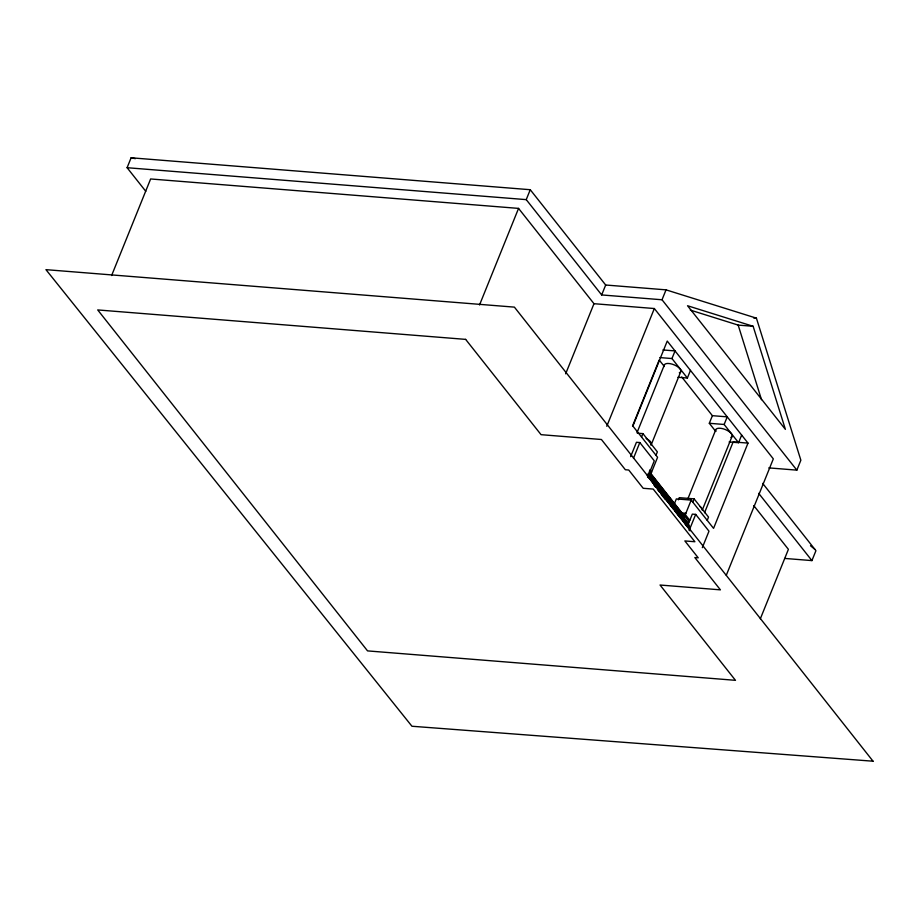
<?xml version="1.0" encoding="UTF-8"?>
<svg xmlns="http://www.w3.org/2000/svg" width="919" height="919" viewBox="0 0 919 919"><rect width="100%" height="100%" fill="white"/><g stroke="black" fill="none" stroke-linecap="round" stroke-linejoin="round"><path stroke-width="1.38" d="M145.788 191.324L127.098 167.706L131.107 157.792L530.252 189.716L605.678 285.016L666.034 289.853L756.417 318.158L800.863 460.212L796.853 470.137L768.789 467.886M111.613 275.539L150.624 178.964L518.557 208.395L593.984 303.695L654.339 308.531L773.327 458.868L726.286 575.294M479.534 304.97L518.557 208.395M796.853 470.137L662.025 299.766L601.669 294.942L526.242 199.63L530.252 189.716M565.656 373.815L593.984 303.695M601.669 294.942L605.678 285.016M606.77 426.267L654.339 308.531M662.025 299.766L666.034 289.853M632.513 426.06L659.199 359.995L664.368 366.52M636.97 432.769L664.288 365.142M630.629 456.674L636.442 442.292L639.819 442.556L654.282 460.833L647.585 477.409L647.998 475.778L647.275 475.72L655.236 485.875M690.456 370.391L687.378 378.019L671.961 358.548L675.051 350.92L662.898 349.955M641.554 437.03L642.932 433.619L637.533 433.194M633.49 458.248L639.819 442.556M651.399 444.291L680.864 371.368M655.982 455.261L657.361 451.861L642.932 433.619M650.307 475.295L657.59 457.283L632.892 426.083L667.24 341.064L747.997 443.107L713.558 528.368L691.191 500.108L676.338 498.914L674.213 504.186M678.371 499.844L679.256 497.661L694.098 498.856L708.526 517.087L707.216 520.349M715.717 431.39L709.307 423.291L712.386 415.675L681.737 376.951M681.45 514.33L682.001 512.974L650.078 472.642M687.768 499.051L715.625 430.103M650.089 472.986L682.897 514.445L682.323 515.892L684.735 516.087L689.204 521.739M684.012 517.879L682.806 517.776L683.529 515.984L649.825 473.411L651.031 473.503L649.262 471.263M691.191 500.108L683.334 519.545L684.781 519.66M692.777 502.119L694.098 498.856M741.656 435.089L738.577 442.705L724.149 424.475L727.228 416.858L712.386 415.675M702.254 510.148L732.259 435.893M704.54 512.745L733.155 441.913L747.997 443.107M702.323 547.667L708.986 531.182L695.694 514.387L692.317 514.123L687.803 525.186M760.346 618.763L788.399 549.344L753.787 505.622M784.746 558.43L811.925 560.601L815.934 550.688L762.655 483.371M647.941 474.055L689.468 527.196L688.836 528.77L689.56 528.827L647.998 475.778M689.618 529.287L695.694 514.387M127.098 167.706L526.242 199.63M753.557 317.928L756.417 318.158M690.341 310.105L738.175 325.096L753.143 326.291L785.389 429.368L687.538 305.74L753.143 326.291M659.819 357.583L671.961 358.548M677.923 377.272L687.378 378.019M709.307 423.291L724.149 424.475M729.135 441.959L738.577 442.705M682.001 512.974L685.861 513.284M682.897 514.445L685.321 514.64L689.801 520.303M689.468 527.196L688.503 527.115L689.25 525.3L648.412 473.744M689.112 530.527L690.318 530.619L675.304 511.412M131.107 157.792L135.323 158.654M810.512 545.748L814.912 549.401M758.68 493.331L811.925 560.601M649.848 469.816L651.617 472.056M648.538 473.055L688.48 523.52M650.87 477.443L652.651 479.684M654.42 481.924L657.085 485.289M675.706 508.816L677.475 511.056M679.256 513.296L682.806 517.776M658.762 490.39L660.531 492.653M662.3 494.904L664.069 497.168M665.838 499.419L679.991 517.489M685.298 524.255L687.067 526.518M661.117 492.067L662.886 494.33M664.655 496.593L669.951 503.371M684.092 521.464L685.861 523.727M648.791 477.501L673.535 509.149M653.869 484.91L655.638 487.173M657.407 489.436L659.176 491.699M660.933 493.951L665.356 499.603M738.175 325.096L761.506 399.696M646.137 438.443A8.868 3.745 22 0 1 650.882 445.129M664.334 366.199A8.868 3.745 22 0 1 674.569 365.027A8.868 3.745 22 0 1 679.302 372.781M715.798 431.195A8.845 3.745 22 0 1 725.47 429.587A8.845 3.745 22 0 1 730.915 437.421M700.14 506.599A8.845 3.745 22 0 1 702.082 509.057M873.05 761.208L411.953 726.251L45.95 269.658L514.399 307.13L873.05 761.208M465.634 339.375L97.713 309.933L367.554 650.893L735.476 680.324L660.049 585.024L720.404 589.849L694.844 557.546L698.222 557.81L684.862 540.935L694.879 541.739L653.214 489.08L643.197 488.288L628.734 470.011L625.357 469.747L601.417 439.5L541.061 434.676L465.634 339.375"/></g></svg>
